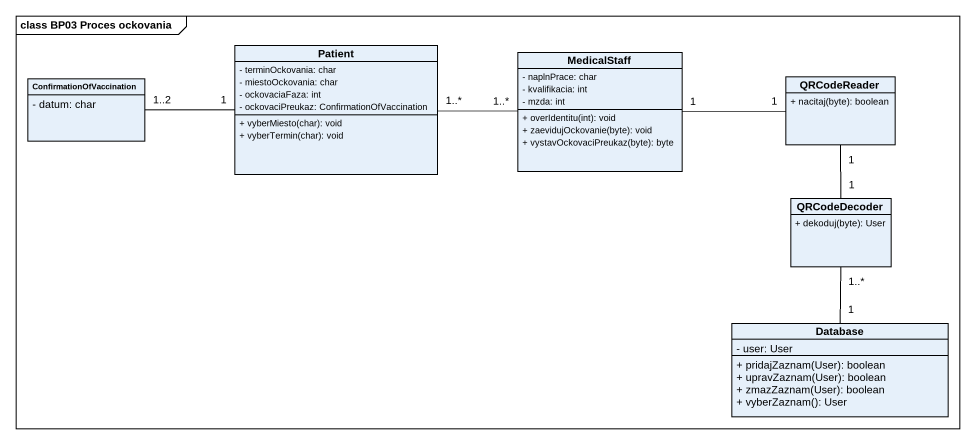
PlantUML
@startuml
mainframe class BP03 Proces ockovania
hide circle
hide empty members
skinparam classAttributeIconSize 0
class Patient {
  - terminOckovania: char
  - miestoOckovania: char
  - ockovaciaFaza: int
  - ockovaciPreukaz: ConfirmationOfVaccination
  + vyberMiesto(char): void
  + vyberTermin(char): void
}
class MedicalStaff {
  - naplnPrace: char
  - kvalifikacia: int
  - mzda: int
  + overIdentitu(int): void
  + zaevidujOckovanie(byte): void
  + vystavOckovaciPreukaz(byte): byte
}
class ConfirmationOfVaccination {
  - datum: char
}
class QRCodeReader {
  + nacitaj(byte): boolean
}
class QRCodeDecoder {
  + dekoduj(byte): User
}
class "Database" as Database_ {
  - user: User
  + pridajZaznam(User): boolean
  + upravZaznam(User): boolean
  + zmazZaznam(User): boolean
  + vyberZaznam(): User
}
Patient "1..*" -right- "1..*" MedicalStaff
MedicalStaff "1" -right- "1" QRCodeReader
ConfirmationOfVaccination "1..2" -right- "1" Patient
QRCodeDecoder "1" -up- "1" QRCodeReader
QRCodeDecoder "1..*" -- "1" Database_
@enduml
